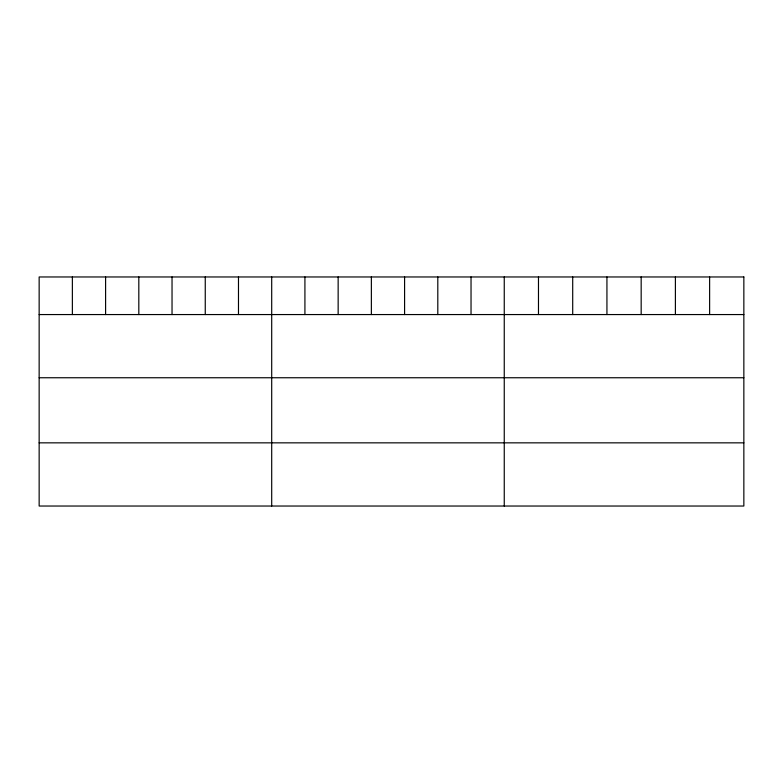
<?xml version="1.0" encoding="UTF-8"?>
<svg xmlns="http://www.w3.org/2000/svg" width="783" height="783" viewBox="0 0 783 783"><rect width="100%" height="100%" fill="white"/><g stroke="black" fill="none" stroke-linecap="round" stroke-linejoin="round"><path stroke-width="1.17" d="M39.15 314.56L743.85 314.56M39.15 377.749L743.85 377.749M39.15 442.845L743.85 442.845M709.623 276.967L709.623 314.56M675.396 276.967L675.396 314.56M641.169 276.967L641.169 314.56M606.933 276.967L606.933 314.56M572.706 276.967L572.706 314.56M538.479 276.967L538.479 314.56M504.252 276.967L504.252 506.033M471.033 276.967L471.033 314.56M437.805 276.967L437.805 314.56M404.586 276.967L404.586 314.56M371.367 276.967L371.367 314.56M338.148 276.967L338.148 314.56M304.92 276.967L304.92 314.56M271.701 276.967L271.701 506.033M238.482 276.967L238.482 314.56M205.254 276.967L205.254 314.56M172.035 276.967L172.035 314.56M138.816 276.967L138.816 314.56M105.597 276.967L105.597 314.56M72.369 276.967L72.369 314.56M743.85 276.967L39.15 276.967L39.15 506.033L743.85 506.033L743.85 276.967"/></g></svg>
